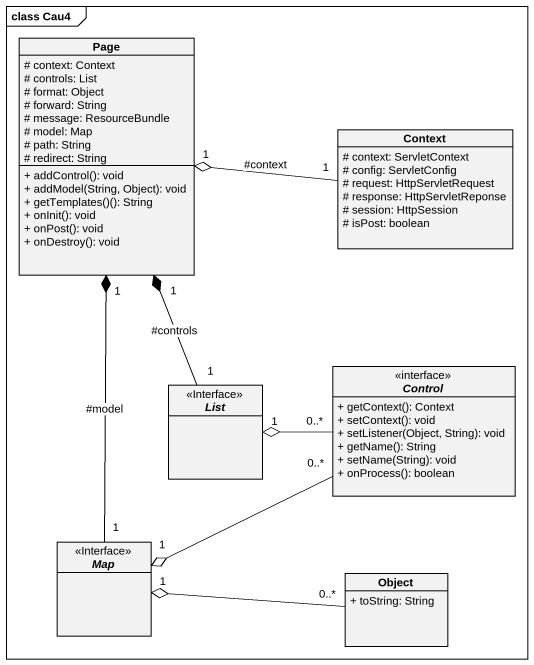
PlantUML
@startuml
mainframe class Cau4
hide circle
hide empty members
skinparam classAttributeIconSize 0
class "Page" as Page_ {
  # context: Context
  # controls: List
  # format: Object
  # forward: String
  # message: ResourceBundle
  # model: Map
  # path: String
  # redirect: String
  + addControl(): void
  + addModel(String, Object): void
  + getTemplates()(): String
  + onInit(): void
  + onPost(): void
  + onDestroy(): void
}
class Context {
  # context: ServletContext
  # config: ServletConfig
  # request: HttpServletRequest
  # response: HttpServletReponse
  # session: HttpSession
  # isPost: boolean
}
interface "Control" as Control_ <<interface>> {
  + getContext(): Context
  + setContext(): void
  + setListener(Object, String): void
  + getName(): String
  + setName(String): void
  + onProcess(): boolean
}
interface List <<Interface>>
interface "Map" as Map_ <<Interface>>
class "Object" as Object_ {
  + toString: String
}
Context "1" -left-o "1" Page_ : #context
Control_ "0..*" -left-o "1" List
Control_ "0..*" -left-o "1" Map_
List "1" -up-* "1" Page_ : #controls
Map_ "1" -up-* "1" Page_ : #model
Object_ "0..*" -left-o "1" Map_
@enduml
